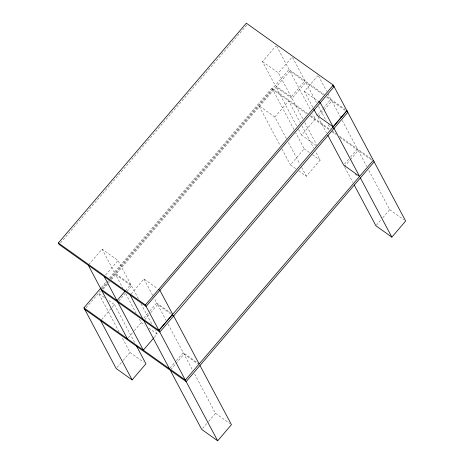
<?xml version="1.0" encoding="UTF-8"?>
<svg xmlns="http://www.w3.org/2000/svg" width="464" height="464" viewBox="0 0 464 464"><rect width="100%" height="100%" fill="white"/><g stroke="black" fill="none" stroke-linecap="round" stroke-linejoin="round"><path stroke-width="0.35" stroke-dasharray="2.32 1.74" d="M60.569 242.84L247.138 24.72M88.763 264.712L102.086 249.133L118.03 260.484L130.796 284.49L126.202 289.861M292.564 57.461L304.993 80.835L291.206 96.947L275.262 85.596L262.502 61.59L275.825 46.011M105.624 274.99L118.03 260.484M291.206 96.947L278.441 72.941L292.227 56.828M101.355 287.442L106.065 281.938M109.365 278.081L271.904 88.05L307.748 113.57M101.065 289.252L106.581 282.808M107.039 282.269L108.419 280.656M110.258 278.51L289.049 69.478L324.44 94.679M86.113 307.731L100.398 291.027M102.283 288.828L106.517 283.881M110.751 278.928L272.716 89.569L307.522 114.359M103.252 289.165L109.69 281.642M111.528 279.49L289.861 70.998L323.773 95.149M101.593 319.621L111.702 307.806M112.16 307.267L114.463 304.581L107.967 299.953M286.381 138.69L274.874 117.038L288.654 100.92L300.167 122.571M118.738 301.055L125.17 293.532M127.008 291.38L131.602 286.01L115.664 274.659L122.716 287.924M302.766 118.685L292.013 98.467L305.799 82.354L316.547 102.567M131.092 293.99L143.962 278.945L157.54 288.62M312.771 107.201L304.372 91.408L317.695 75.829M143.857 317.997L149.373 311.547M149.831 311.013L156.722 302.951L154.373 298.532M317.132 115.414L322.648 108.965M323.106 108.425L330.919 99.296L328.234 94.238M128.325 337.711L133.835 331.267M134.293 330.728L141.189 322.671L138.835 318.246M316.361 145.638L301.6 135.128L315.387 119.01L312.701 113.958M144.826 319.626L150.336 313.183M150.8 312.643L157.69 304.587L171.274 314.256M318.559 116.51L323.617 110.6M324.075 110.061L331.888 100.932L340.622 117.351M117.137 367.482L122.653 361.038M123.111 360.499L130.001 352.443L122.218 337.798M295.73 168.687L290.412 164.9L304.198 148.782L295.736 132.866M154.373 337.247L157.134 334.022L155.115 330.229M298.683 170.787L306.356 176.25L320.143 160.138L315.404 151.223M169.894 368.178L175.868 361.195M176.326 360.656L183.216 352.599L198.569 363.527M344.549 163.983L348.684 159.146M350.523 157L357.413 148.938L342.299 120.512M170.7 369.698L184.028 354.119L197.606 363.788M344.439 166.576L349.955 160.132M350.413 159.593L358.225 150.458L366.688 166.379M202.646 428.371L208.156 421.927M208.62 421.387L215.511 413.331L194.184 373.218M376.385 225.255L380.979 219.878M382.817 217.732L389.708 209.676L368.718 170.195M327.387 96.779L345.088 109.388M326.668 97.214L345.471 110.6M262.502 61.59L278.441 72.941M304.372 91.408L317.95 101.077M292.013 98.467L276.074 87.116L296.896 126.283M310.683 115.664L330.148 129.52M331.905 130.778L335.965 133.667M339.445 136.143L370.997 158.613M310.468 116.458L329.336 129.891M332.282 131.991L336.412 134.925M339.95 137.448L371.803 160.132M274.874 117.038L258.929 105.688L280.256 145.8M355.064 174.145L356.839 175.404M304.198 148.782L309.511 152.569M312.463 154.669L320.143 160.138M389.708 209.676L403.877 219.762M130.796 284.49L114.852 273.139L102.086 249.133M156.722 302.951L170.305 312.626M141.189 322.671L144.733 325.189M148.863 328.135L157.134 334.022M104.423 297.436L98.519 293.231L119.167 332.067M130.001 352.443L143.585 362.111M215.511 413.331L229.68 423.423M318.49 75.922L326.552 91.083M318.565 106.36L326.291 120.889M328.303 124.677L330.322 128.47M318.101 117.044L326.499 132.837M344.775 167.214L352.901 182.497M276.619 46.104L310.346 109.533M304.778 122.473L316.535 144.582M301.861 125.756L313.71 148.039M298.578 129.444L301.6 135.128M271.904 88.05L294.043 129.682M288.411 142.506L299.924 164.157M301.617 167.342L306.356 176.25M281.95 148.985L290.412 164.9M157.69 304.587L166.089 320.38M168.101 324.168L192.49 370.034M143.962 278.945L152.691 295.371M131.602 286.01L138.318 298.642M141.01 303.7L151.757 323.913M125.738 293.608L136.149 313.194M114.463 304.581L134.775 342.78"/><path stroke-width="0.7" d="M199.967 365.47L231.455 424.682L217.668 440.8L146.114 306.414L59.16 244.493L58.348 242.974L246.332 23.2L333.291 85.121L405.652 221.026L391.865 237.145L375.921 225.788L354.258 185.043M136.468 345.964L145.945 363.793L132.159 379.912L116.215 368.561L83.926 307.823L100.885 287.993M125.28 290.934L117.009 300.608L104.243 276.602M332.328 85.382L334.097 86.64L146.114 306.414L145.383 304.947L333.291 85.121M101.065 289.252L158.879 330.42L172.666 314.308L159.9 290.302L158.723 289.461M313.774 109.092L317.132 115.414L333.077 126.765L346.863 110.647M347.02 110.763L158.879 330.42M153.915 337.78L143.347 350.14L117.815 302.128M373.358 160.295L185.374 380.068L83.926 307.823M374.164 161.814L186.186 381.588L84.732 309.343M346.057 111.018L347.832 112.282L159.848 332.056L101.877 290.777M318.542 101.5L320.311 102.759L333.077 126.765M332.276 127.136L334.045 128.4L359.571 176.407L343.633 165.056L327.845 135.366M171.86 314.679L173.635 315.938L199.16 363.95M58.348 242.974L145.383 304.947M217.668 440.8L201.724 429.449L170.242 370.237M360.383 177.927L391.865 237.145M130.175 295.063L142.935 319.07M143.904 320.705L169.435 368.712M88.305 265.251L127.403 338.784M100.676 320.699L132.159 379.912"/></g></svg>
